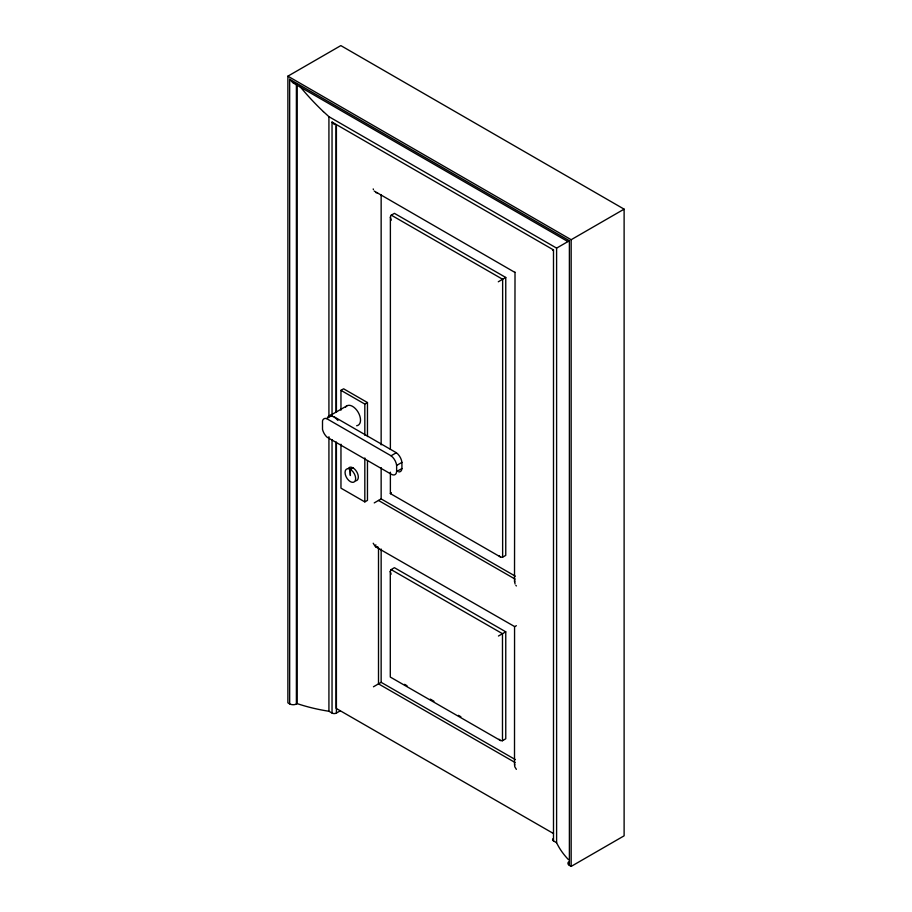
<?xml version="1.0" encoding="UTF-8"?>
<svg xmlns="http://www.w3.org/2000/svg" width="912" height="912" viewBox="0 0 912 912"><rect width="100%" height="100%" fill="white"/><g stroke="black" fill="none" stroke-linecap="round" stroke-linejoin="round"><path stroke-width="1.37" d="M390.382 449.411L390.382 217.147L391.02 215.346L394.406 213.351L505.761 277.465L505.761 555.385L502.341 557.323L500.471 556.981L390.382 493.586L390.382 472.211M390.29 571.425L390.883 569.772L394.406 567.686L505.761 631.811L505.761 738.8L502.204 740.829L500.471 740.51L390.29 677.057L390.29 571.425L391.123 574.229M515.018 583.976L514.733 580.648M516.374 769.363L514.733 766.661L514.733 764.074M375.858 544.772L375.721 545.296A2.804 1.619 -60.1 0 0 376.565 547.268L377.91 547.086M505.761 277.465L498.294 281.785M515.018 272.129L514.505 581.81M340.963 410.183L340.963 390.336L343.607 388.808L367.468 402.545L367.468 436.574M346.845 405.863L328.343 416.567A11.229 6.498 59.9 0 1 337.919 420.455M364.823 435.263L364.823 404.073L367.468 402.545M355.737 480.818A7.49 4.332 59.9 0 0 358.256 476.121A7.49 4.332 59.9 0 0 354.289 468.814L353.012 467.902L350.368 469.429L351.644 470.341A7.49 4.332 59.9 0 1 354.757 481.479A7.49 4.332 59.9 0 1 346.07 476.657A7.49 4.332 59.9 0 1 348.908 468.814L349.832 469.19L353.012 467.89M340.963 444.212L340.963 488.159L364.823 501.896L367.468 500.369L367.468 460.674M381.148 467.639L381.148 498.91L374.239 502.911M381.148 549.024L381.148 682.336L373.453 686.782M505.761 631.811L498.454 636.029M516.374 625.689L514.562 626.738L514.505 765.225M340.028 710.961L336.403 713.059A3.089 1.778 0 0 1 332.036 713.059L328.924 711.257A132.377 76.426 0 0 1 297.152 703.619L296.138 704.178A5.016 2.896 0 0 1 289.663 703.882L287.884 702.856L287.884 76.175L340.837 45.6L624.116 209.144L624.116 835.825L571.163 866.4L569.384 865.374A5.016 2.896 0 0 1 568.495 861.988M552.581 250.447L553.493 249.922L332.036 122.071L332.036 415.427M568.427 859.606A132.377 76.426 0 0 1 556.605 842.711L556.605 248.121L569.384 240.745L289.663 79.241L289.663 703.882M287.884 76.175L571.163 239.719L624.116 209.144M334.305 416.909L396.344 452.728A9.234 5.335 60 0 1 401.918 462.384L401.918 468.517L396.629 471.572A7.604 4.389 60 0 1 391.636 474.457L326.998 437.144A9.587 5.529 60 0 1 322.506 429.347L322.506 420.911A7.946 4.594 60 0 1 326.576 418.562L331.865 415.496A7.946 4.594 60 0 0 327.944 417.377M326.576 418.562L391.054 455.783L396.344 452.728M396.629 471.572L396.629 465.439L401.918 462.384M514.733 272.3L374.239 191.064M514.733 626.635L376.246 547.154M373.213 543.244L375.288 546.539L377.716 546.972M296.138 83.585L292.809 82.73L289.663 79.241M377.477 192.934L375.858 192.592M352.477 467.662L351.553 467.286A7.49 4.332 59.9 0 0 348.373 468.369M293.504 83.152L567.925 241.589M323.407 111.617L328.924 116.679L556.605 248.121M391.282 215.152L502.637 279.277L502.637 557.186M340.963 390.336L364.823 404.073M381.148 498.91L515.326 576.179M378.503 500.449L515.143 579.12M391.123 569.59L502.478 633.703L502.478 740.704M404.586 684.331L407.026 685.744M430.282 699.128L433.952 701.237M458.428 715.339L460.868 716.741M381.148 682.336L515.326 759.593M515.143 762.546L378.503 683.863L378.503 547.713M553.493 833.534L336.095 708.35L336.095 442.172M553.219 838.573A3.089 1.778 0 0 0 553.493 840.91L556.605 842.711M500.471 556.981L498.932 555.613M500.471 740.51L499.046 739.244M515.861 585.356L516.374 585.949M332.036 122.071L334.214 124.374L336.095 124.716L336.095 412.281M391.294 220.168L390.382 217.147M373.213 188.909L373.453 189.65M571.163 239.719L571.163 866.4M569.384 240.745L569.384 865.374M553.493 249.922L553.493 840.91M381.148 194.701L381.148 444.896M364.823 457.949L364.823 501.896M350.368 469.429L350.368 475.528L349.832 469.19M336.403 126.016L336.403 412.406M336.403 442.331L336.403 713.059M332.036 439.63L332.036 713.059M328.924 116.679L328.924 416.807M328.924 436.723L328.924 711.257M297.152 84.474L297.152 703.619M296.389 84.919L296.389 704.064M323.395 111.629A238.944 195.1 60 0 1 299.672 86.116M345.614 407.071A11.229 6.498 59.9 0 1 358.097 412.133A11.229 6.498 59.9 0 1 356.649 425.744M401.918 468.517A7.604 4.389 60 0 1 398.783 471.937M391.054 455.783A9.234 5.335 60 0 1 396.629 465.439M390.416 493.574L391.294 493.061L390.416 493.574"/></g></svg>
